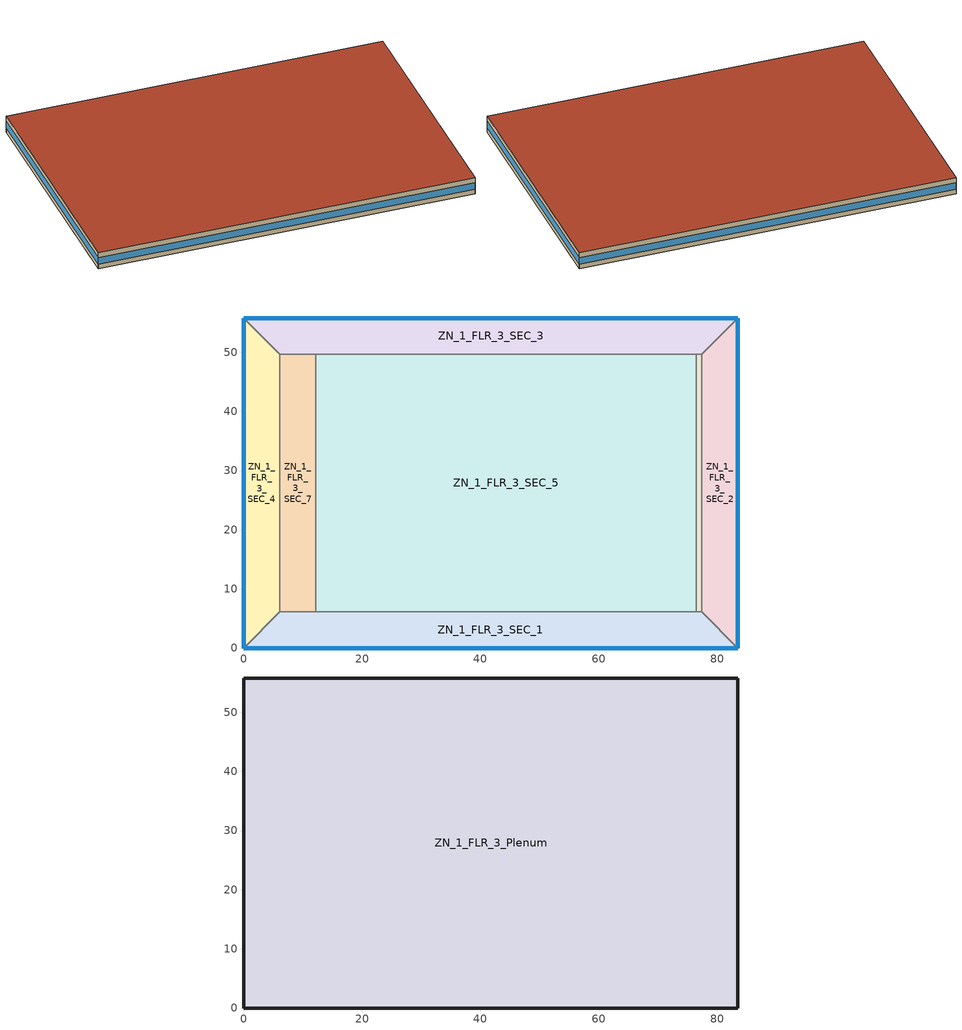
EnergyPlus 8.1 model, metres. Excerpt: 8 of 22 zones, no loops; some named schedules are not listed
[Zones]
ZN_1_FLR_3_SEC_1
 floor adiabatic (int_slab_floor): 77.42,6.1 83.52,0 0,0 6.1,6.1 z15.85
 wall outside (nonres_ext_wall): 0,0 83.52,0 z15.85:18.59
 wall to ZN_1_FLR_3_SEC_2 (int_wall): 83.52,0 77.42,6.1 z15.85:18.59
 wall to ZN_1_FLR_3_SEC_4 (int_wall): 6.1,6.1 0,0 z15.85:18.59
 wall to ZN_1_FLR_3_SEC_6 (int_wall): 77.42,6.1 76.5,6.1 z15.85:18.59
 wall to ZN_1_FLR_3_SEC_7 (int_wall): 12.19,6.1 6.1,6.1 z15.85:18.59
 wall to ZN_1_FLR_3_SEC_5 (int_wall): 76.5,6.1 12.19,6.1 z15.85:18.59
 window (SimpleWindow): 0.05,0 83.47,0 z16.95:18.54
 ceiling to ZN_1_FLR_3_Plenum (DropCeiling): 0,0 83.52,0 77.42,6.1 6.1,6.1 z18.59
ZN_1_FLR_3_SEC_2
 floor adiabatic (int_slab_floor): 83.52,55.78 83.52,0 77.42,6.1 77.42,49.68 z15.85
 wall outside (nonres_ext_wall): 83.52,0 83.52,55.78 z15.85:18.59
 wall to ZN_1_FLR_3_SEC_3 (int_wall): 83.52,55.78 77.42,49.68 z15.85:18.59
 wall to ZN_1_FLR_3_SEC_6 (int_wall): 77.42,49.68 77.42,6.1 z15.85:18.59
 window (SimpleWindow): 83.52,0.05 83.52,55.73 z16.95:18.54
 ceiling to ZN_1_FLR_3_Plenum (DropCeiling): 77.42,49.68 77.42,6.1 83.52,0 83.52,55.78 z18.59
ZN_1_FLR_3_SEC_3
 floor adiabatic (int_slab_floor): 83.52,55.78 77.42,49.68 6.1,49.68 0,55.78 z15.85
 wall outside (nonres_ext_wall): 83.52,55.78 0,55.78 z15.85:18.59
 wall to ZN_1_FLR_3_SEC_4 (int_wall): 0,55.78 6.1,49.68 z15.85:18.59
 wall to ZN_1_FLR_3_SEC_7 (int_wall): 6.1,49.68 12.19,49.68 z15.85:18.59
 wall to ZN_1_FLR_3_SEC_6 (int_wall): 76.5,49.68 77.42,49.68 z15.85:18.59
 wall to ZN_1_FLR_3_SEC_5 (int_wall): 12.19,49.68 76.5,49.68 z15.85:18.59
 window (SimpleWindow): 83.47,55.78 0.05,55.78 z16.95:18.54
 ceiling to ZN_1_FLR_3_Plenum (DropCeiling): 0,55.78 6.1,49.68 77.42,49.68 83.52,55.78 z18.59
ZN_1_FLR_3_SEC_4
 floor adiabatic (int_slab_floor): 6.1,49.68 6.1,6.1 0,0 0,55.78 z15.85
 wall outside (nonres_ext_wall): 0,55.78 0,0 z15.85:18.59
 wall to ZN_1_FLR_3_SEC_7 (int_wall): 6.1,6.1 6.1,49.68 z15.85:18.59
 window (SimpleWindow): 0,55.73 0,0.05 z16.95:18.54
 ceiling to ZN_1_FLR_3_Plenum (DropCeiling): 0,55.78 0,0 6.1,6.1 6.1,49.68 z18.59
ZN_1_FLR_3_SEC_5
 floor adiabatic (int_slab_floor): 76.5,49.68 76.5,6.1 12.19,6.1 12.19,49.68 z15.85
 wall inside (int_wall): 12.19,6.1 76.5,6.1 / 76.5,49.68 12.19,49.68 z15.85:18.59
 wall to ZN_1_FLR_3_SEC_6 (int_wall): 76.5,6.1 76.5,49.68 z15.85:18.59
 wall to ZN_1_FLR_3_SEC_7 (int_wall): 12.19,49.68 12.19,6.1 z15.85:18.59
 ceiling to ZN_1_FLR_3_Plenum (DropCeiling): 12.19,49.68 12.19,6.1 76.5,6.1 76.5,49.68 z18.59
ZN_1_FLR_3_SEC_6
 floor adiabatic (int_slab_floor): 77.42,49.68 77.42,6.1 76.5,6.1 76.5,49.68 z15.85
 ceiling to ZN_1_FLR_3_Plenum (DropCeiling): 76.5,49.68 76.5,6.1 77.42,6.1 77.42,49.68 z18.59
ZN_1_FLR_3_SEC_7
 floor adiabatic (int_slab_floor): 12.19,49.68 12.19,6.1 6.1,6.1 6.1,49.68 z15.85
 ceiling to ZN_1_FLR_3_Plenum (DropCeiling): 6.1,49.68 6.1,6.1 12.19,6.1 12.19,49.68 z18.59
ZN_1_FLR_3_Plenum
 wall outside (nonres_ext_wall): 0,0 83.52,0 83.52,55.78 0,55.78 0,0 z18.59:19.81
 roof outside (nonres_roof): 0,55.78 0,0 83.52,0 83.52,55.78 z19.81
[Building]
LargeOffice: North Axis {deg}=0; Terrain=City; Loads Convergence Tolerance Value=0.04; Temperature Convergence Tolerance Value {deltaC}=0.2; Solar Distribution=FullInteriorAndExterior; Maximum Number of Warmup Days=25; Minimum Number of Warmup Days=6
[Site:Location]
Site:Location=Atlanta Hartsfield Intl Ap_GA_USA Design_Conditions; Latitude {N+ S-}=33.63; Longitude {W- E+}=-84.43; Time Zone Relative to GMT {GMT+/-}=-5; Elevation {m}=308
[SizingPeriod:DesignDay] Day of Month=21; Dry-Bulb Temperature Range Modifier Type=DefaultMultipliers; Humidity Condition Type=Wetbulb; Barometric Pressure {Pa}=97679; Rain {Yes/No}=No; Snow on ground {Yes/No}=No; Daylight Savings Time Indicator=No
Name | Month | Day Type | Maximum Dry-Bulb Temperature {C} | Daily Dry-Bulb Temperature Range {C} | Wetbulb at Maximum Dry-Bulb {C} | Wind Speed {m/s} design conditions vs. traditional 6.71 m/s (15 mph) | Wind Direction {Degrees; N=0, S=180} | Solar Model Indicator | Clearness {0.0 to 1.1} | Wind Speed {m/s} design conditions vs. traditional 3.35 m/s (7mph) | ASHRAE Clear Sky Optical Depth for Beam Irradiance (taub) | ASHRAE Clear Sky Optical Depth for Diffuse Irradiance (taud)
Atlanta Hartsfield Intl Ap Ann Htg 99.6% Condns DB | 1 | WinterDesignDay | -6.3 | 0 | -6.3 | 5.3 | 320 | ASHRAEClearSky | 0
Atlanta Hartsfield Intl Ap Ann Clg .4% Condns DB=>MWB | 7 | SummerDesignDay | 34.4 | 9.5 | 23.5 |  | 300 | ASHRAETau |  | 4 | 0.556 | 1.779
[Site:WaterMainsTemperature]
Calculation Method=Correlation; Annual Average Outdoor Air Temperature {C}=16.6; Maximum Difference In Monthly Average Outdoor Air Temperatures {deltaC}=22.5
[Material]
Name | Roughness | Thickness {m} | Conductivity {W/m-K} | Density {kg/m3} | Specific Heat {J/kg-K} | Thermal Absorptance | Solar Absorptance | Visible Absorptance | Absorptance:Thermal | Absorptance:Solar | Absorptance:Visible
Std Wood 6inch | MediumSmooth | 0.15 | 0.12 | 540 | 1210 | 0.9 | 0.7 | 0.7
AC02 Acoustic Ceiling | MediumSmooth | 0.0127 | 0.057 | 288 | 1339 | 0.9 | 0.7 | 0.2
F08 Metal surface | Smooth | 0.0008 | 45.28 | 7824 | 500
F13 Built-up roofing | Rough | 0.0095 | 0.16 | 1120 | 1460 |  |  |  | 0.9 | 0.7
G01 13mm gypsum board | Smooth | 0.0127 | 0.16 | 800 | 1090 |  |  |  | 0.9 | 0.7 | 0.5
200mm Normalweight concrete wall | MediumRough | 0.2032 | 2.31 | 2322 | 832
100mm Normalweight concrete floor | MediumRough | 0.1016 | 2.31 | 2322 | 832
[Material:NoMass]
CP02 CARPET PAD: VeryRough, 0.21648, 0.9, 0.7, 0.8
Nonres_Roof_Insulation: MediumSmooth, 2.59654, 0.9, 0.7, 0.7
Nonres_Exterior_Wall_Insulation: MediumSmooth, 0.849827, 0.9, 0.7, 0.7
[Construction]
InteriorFurnishings: Std Wood 6inch
DropCeiling: AC02 Acoustic Ceiling
int_wall: G01 13mm gypsum board, G01 13mm gypsum board
int_slab_floor: 100mm Normalweight concrete floor, CP02 CARPET PAD
nonres_roof: F13 Built-up roofing, Nonres_Roof_Insulation, F08 Metal surface
nonres_ext_wall: 200mm Normalweight concrete wall, Nonres_Exterior_Wall_Insulation, G01 13mm gypsum board
SimpleWindow: SimpleWindowLayer
[WindowMaterial:SimpleGlazingSystem]
SimpleWindowLayer: U-Factor {W/m2-K}=3.24; Solar Heat Gain Coefficient=0.39; Visible Transmittance=0.495
[WindowMaterial:Blind]
BLIND WITH MEDIUM REFLECTIVITY SLATS: Slat Orientation=Horizontal; Slat Width {m}=0.025; Slat Separation {m}=0.01875; Slat Thickness {m}=0.001; Slat Angle {deg}=45; Slat Conductivity {W/m-K}=0.9; Slat Beam Solar Transmittance=0; Front Side Slat Beam Solar Reflectance=0.5; Back Side Slat Beam Solar Reflectance=0.5; Slat Diffuse Solar Transmittance=0; Front Side Slat Diffuse Solar Reflectance=0.5; Back Side Slat Diffuse Solar Reflectance=0.5; Slat Beam Visible Transmittance=0; Front Side Slat Beam Visible Reflectance=0.5; Back Side Slat Beam Visible Reflectance=0.5; Slat Diffuse Visible Transmittance=0; Front Side Slat Diffuse Visible Reflectance=0.5; Back Side Slat Diffuse Visible Reflectance=0.5; Slat Infrared Hemispherical Transmittance=0; Front Side Slat Infrared Hemispherical Emissivity=0.9; Back Side Slat Infrared Hemispherical Emissivity=0.9; Blind to Glass Distance {m}=0.05; Blind Top Opening Multiplier=0.5; Blind Bottom Opening Multiplier=0.5; Blind Left Side Opening Multiplier=0.5; Blind Right Side Opening Multiplier=0.5
[WindowProperty:ShadingControl]
Interior bind glare control: Shading Type=InteriorBlind; Shading Control Type=OnIfHighGlare; Glare Control Is Active=YES; Shading Device Material=BLIND WITH MEDIUM REFLECTIVITY SLATS
[Zone] Multiplier=1; Ceiling Height {m}=autocalculate; Volume {m3}=autocalculate; Floor Area {m2}=autocalculate
Name | Type | Part of Total Floor Area
ZN_1_FLR_3_SEC_1; ZN_1_FLR_3_SEC_2; ZN_1_FLR_3_SEC_3; ZN_1_FLR_3_SEC_4; ZN_1_FLR_3_SEC_5 | 1 | Yes
ZN_1_FLR_3_SEC_6; ZN_1_FLR_3_SEC_7 |  | Yes
ZN_1_FLR_3_Plenum |  | No
[InternalMass] Construction=InteriorFurnishings
Name | Zone | Surface Area {m2}
ZN_1_FLR_3_SEC_1 Internal Mass | ZN_1_FLR_3_SEC_1 | 943.9
ZN_1_FLR_3_SEC_2 Internal Mass | ZN_1_FLR_3_SEC_2 | 605.7
ZN_1_FLR_3_SEC_3 Internal Mass | ZN_1_FLR_3_SEC_3 | 943.9
ZN_1_FLR_3_SEC_4 Internal Mass | ZN_1_FLR_3_SEC_4 | 605.7
ZN_1_FLR_3_SEC_5 Internal Mass | ZN_1_FLR_3_SEC_5 | 5606.3
ZN_1_FLR_3_SEC_7 Internal Mass | ZN_1_FLR_3_SEC_7 | 531.4
ZN_1_FLR_3_SEC_6 Internal Mass | ZN_1_FLR_3_SEC_6 | 79.7
[GroundHeatTransfer:Control]
GTP Control: Run Basement Preprocessor=No; Run Slab Preprocessor=Yes
[GroundHeatTransfer:Slab:Materials]
NMAT: Number of materials=2; ALBEDO: Surface Albedo: No Snow=0.16; ALBEDO: Surface Albedo: Snow=0.4; EPSLW: Surface Emissivity: No Snow=0.95; EPSLW: Surface Emissivity: Snow=0.95; Z0: Surface Roughness: No Snow {cm}=0.75; Z0: Surface Roughness: Snow {cm}=0.05; HIN: Indoor HConv: Downward Flow {W/m2-K}=6; HIN: Indoor HConv: Upward {W/m2-K}=9
[GroundHeatTransfer:Slab:MatlProps]
RHO: Slab Material density {kg/m3}=2322; RHO: Soil Density {kg/m3}=1200; CP: Slab CP {J/kg-K}=832; CP: Soil CP {J/kg-K}=1200; TCON: Slab k {W/m-K}=2.31; TCON: Soil k {W/m-K}=1
[GroundHeatTransfer:Slab:BoundConds]
EVTR: Is surface evapotranspiration modeled=FALSE; FIXBC: is the lower boundary at a fixed temperature=TRUE; TDEEPin {C}=10; USRHflag: Is the ground surface h specified by the user?=False
[GroundHeatTransfer:Slab:BldgProps]
IYRS: Number of years to iterate=10; Shape: Slab shape=0; HBLDG: Building height {m}=11.88; TIN1: January Indoor Average Temperature Setpoint {C}=21.111; TIN2: February Indoor Average Temperature Setpoint {C}=21.111; TIN3: March Indoor Average Temperature Setpoint {C}=21.111; TIN4: April Indoor Average Temperature Setpoint {C}=21.111; TIN5: May Indoor Average Temperature Setpoint {C}=21.111; TIN6: June Indoor Average Temperature Setpoint {C}=23.889; TIN7: July Indoor Average Temperature Setpoint {C}=23.889; TIN8: August Indoor Average Temperature Setpoint {C}=23.889; TIN9: September Indoor Average Temperature Setpoint {C}=23.889; TIN10: October Indoor Average Temperature Setpoint {C}=21.111; TIN11: November Indoor Average Temperature Setpoint {C}=21.111; TIN12: December Indoor Average Temperature Setpoint {C}=21.111; TINAmp: Daily Indoor sine wave variation amplitude {deltaC}=0; ConvTol: Convergence Tolerance=0.1
[GroundHeatTransfer:Slab:Insulation]
RINS: R value of under slab insulation {m2-K/W}=0; DINS: Width of strip of under slab insulation {m}=0; RVINS: R value of vertical insulation {m2-K/W}=0; ZVINS: Depth of vertical insulation {m}=0.2; IVINS: Flag: Is there vertical insulation=0
[GroundHeatTransfer:Slab:EquivalentSlab]
APRatio: The area to perimeter ratio for this slab {m}=16.72; SLABDEPTH: Thickness of slab on grade {m}=0.2032; CLEARANCE: Distance from edge of slab to domain edge {m}=15; ZCLEARANCE: Distance from bottom of slab to domain bottom {m}=15
[People] Number of People Calculation Method=Area/Person; Fraction Radiant=0.3; Sensible Heat Fraction=AUTOCALCULATE; Activity Level Schedule=ACTIVITY_SCH; Enable ASHRAE 55 Comfort Warnings=No; Mean Radiant Temperature Calculation Type=ZoneAveraged; Work Efficiency Schedule=WORK_EFF_SCH; Clothing Insulation Calculation Method=ClothingInsulationSchedule; Clothing Insulation Schedule=CLOTHING_SCH; Air Velocity Schedule=AIR_VELO_SCH; Thermal Comfort Model 1 Type=FANGER
Name | Zone or ZoneList | Number of People Schedule | Zone Floor Area per Person {m2/person}
ZN_1_FLR_3_SEC_1 People | ZN_1_FLR_3_SEC_1 | BLDG_OCC_SCH | 18
ZN_1_FLR_3_SEC_2 People | ZN_1_FLR_3_SEC_2 | BLDG_OCC_SCH | 18
ZN_1_FLR_3_SEC_3 People | ZN_1_FLR_3_SEC_3 | BLDG_OCC_SCH | 18
ZN_1_FLR_3_SEC_4 People | ZN_1_FLR_3_SEC_4 | BLDG_OCC_SCH | 18
ZN_1_FLR_3_SEC_5 People | ZN_1_FLR_3_SEC_5 | BLDG_OCC_SCH | 18
ZN_1_FLR_3_SEC_7 People | ZN_1_FLR_3_SEC_7 | FLR3_CONF_OCC_SCH | 2
[Lights] Schedule=BLDG_LIGHT_SCH_Base; Design Level Calculation Method=Watts/Area; Watts per Zone Floor Area {W/m2}=14.34; Return Air Fraction=0; Fraction Radiant=0; Fraction Visible=0.2; Fraction Replaceable=1; Return Air Fraction Calculated from Plenum Temperature=No
Name | Zone or ZoneList
ZN_1_FLR_3_SEC_1_Lights | ZN_1_FLR_3_SEC_1
ZN_1_FLR_3_SEC_2_Lights | ZN_1_FLR_3_SEC_2
ZN_1_FLR_3_SEC_3_Lights | ZN_1_FLR_3_SEC_3
ZN_1_FLR_3_SEC_4_Lights | ZN_1_FLR_3_SEC_4
ZN_1_FLR_3_SEC_5_Lights | ZN_1_FLR_3_SEC_5
ZN_1_FLR_3_SEC_7_Lights | ZN_1_FLR_3_SEC_7
ZN_1_FLR_3_SEC_6_Lights | ZN_1_FLR_3_SEC_6
[ElectricEquipment] Design Level Calculation Method=Watts/Area; Fraction Latent=0; Fraction Radiant=0.5; Fraction Lost=0
Name | Zone or ZoneList | Schedule | Watts per Zone Floor Area {W/m2}
ZN_1_FLR_3_SEC_1_MiscPlug_Equip_Equip | ZN_1_FLR_3_SEC_1 | BLDG_EQUIP_SCH_Base | 8.1
ZN_1_FLR_3_SEC_2_MiscPlug_Equip_Equip | ZN_1_FLR_3_SEC_2 | BLDG_EQUIP_SCH_Base | 8.1
ZN_1_FLR_3_SEC_3_MiscPlug_Equip_Equip | ZN_1_FLR_3_SEC_3 | BLDG_EQUIP_SCH_Base | 8.1
ZN_1_FLR_3_SEC_4_MiscPlug_Equip_Equip | ZN_1_FLR_3_SEC_4 | BLDG_EQUIP_SCH_Base | 8.1
ZN_1_FLR_3_SEC_5_MiscPlug_Equip_Equip | ZN_1_FLR_3_SEC_5 | BLDG_EQUIP_SCH_Base | 8.1
ZN_1_FLR_3_SEC_7_MiscPlug_Equip_Equip | ZN_1_FLR_3_SEC_7 | BLDG_EQUIP_SCH_Base | 8.1
ZN_1_FLR_3_SEC_6_MiscPlug_Equip_Equip | ZN_1_FLR_3_SEC_6 | DataCenter_Plug_SCH | 270
[Daylighting:Controls] Total Daylighting Reference Points=1; Z-Coordinate of First Reference Point {m}=0.9; Fraction of Zone Controlled by First Reference Point=0.8; Fraction of Zone Controlled by Second Reference Point=0; Illuminance Setpoint at First Reference Point {lux}=300; Illuminance Setpoint at Second Reference Point {lux}=300; Lighting Control Type=1; Maximum Allowable Discomfort Glare Index=22; Minimum Input Power Fraction for Continuous Dimming Control=0.1; Minimum Light Output Fraction for Continuous Dimming Control=0.1; Number of Stepped Control Steps=0; Probability Lighting will be Reset When Needed in Manual Stepped Control=1; Availability Schedule=ALWAYS_OFF
Name | X-Coordinate of First Reference Point {m} | Y-Coordinate of First Reference Point {m} | Glare Calculation Azimuth Angle of View Direction Clockwise from Zone y-Axis {deg}
ZN_1_FLR_3_SEC_1 | 41.7576 | 4.1 | 180
ZN_1_FLR_3_SEC_2 | -47.2878 | 27.8892 | 90
ZN_1_FLR_3_SEC_3 | 35.6616 | -26.6903 | 0
ZN_1_FLR_3_SEC_4 | 4.1 | 27.8892 | 270
[ZoneInfiltration:DesignFlowRate] Schedule=INFIL_SCH_Base; Design Flow Rate Calculation Method=Flow/ExteriorWallArea; Flow per Exterior Surface Area {m3/s-m2}=0.00048; Constant Term Coefficient=0; Temperature Term Coefficient=0; Velocity Term Coefficient=0.224; Velocity Squared Term Coefficient=0
Name | Zone or ZoneList
ZN_1_FLR_3_SEC_1_Infiltration | ZN_1_FLR_3_SEC_1
ZN_1_FLR_3_SEC_2_Infiltration | ZN_1_FLR_3_SEC_2
ZN_1_FLR_3_SEC_3_Infiltration | ZN_1_FLR_3_SEC_3
ZN_1_FLR_3_SEC_4_Infiltration | ZN_1_FLR_3_SEC_4
ZN_1_FLR_3_SEC_5_Infiltration | ZN_1_FLR_3_SEC_5
ZN_1_FLR_3_SEC_7_Infiltration | ZN_1_FLR_3_SEC_7
ZN_1_FLR_3_Plenum_Infiltration | ZN_1_FLR_3_Plenum
ZN_1_FLR_3_SEC_6_Infiltration | ZN_1_FLR_3_SEC_6
[Exterior:Lights] Schedule=ALWAYS_ON; Control Option=AstronomicalClock
Name | Design Level {W}
ParkingLot_Lights | 23516
OtherExterior_Lights | 10124
[Exterior:FuelEquipment] Fuel Use Type=Electricity
Name | Schedule | Design Level {W}
Elevators | BLDG_ELEVATORS | 59648
Elevators_Lights_Fan | ELEV_LIGHT_FAN_SCH_Base | 648
[AirLoopHVAC:ReturnPlenum]
ZN_1_FLR_3_Return_Plenum: Zone=ZN_1_FLR_3_Plenum
[EnergyManagementSystem:Sensor]
Name | Output:Variable or Output:Meter Index Key | Output:Variable or Output:Meter
HVAC_Sch_Status | HVACOperationSchd | Schedule Value
VAV1_CoolC_TempSP | VAV_1_CoolC 1-VAV_1_FanNode | System Node Setpoint Temperature
VAV2_CoolC_TempSP | VAV_2_CoolC 1-VAV_2_FanNode | System Node Setpoint Temperature
VAV3_CoolC_TempSP | VAV_3_CoolC 1-VAV_3_FanNode | System Node Setpoint Temperature
CPP_Event_Sensor | DR_Event | Schedule Value
Demand | * | Electricity:Facility
VAV1_FlowSensor | VAV_1 Supply Equipment Outlet Node | System Node Mass Flow Rate
VAV2_FlowSensor | VAV_2 Supply Equipment Outlet Node | System Node Mass Flow Rate
VAV3_FlowSensor | VAV_3 Supply Equipment Outlet Node | System Node Mass Flow Rate
PrevFlow1_S | PreviousFlow1 | Schedule Value
PrevFlow2_S | PreviousFlow2 | Schedule Value
PrevFlow3_S | PreviousFlow3 | Schedule Value
[EnergyManagementSystem:Program]
DR_Post_Process: SET DR_Demand = 0; SET DR_Pre_Demand=0; SET DR_Post_Demand=0; IF CPP_Event_Sensor==1; SET DR_Demand = Demand*12/3600; ENDIF; IF CPP_Event_Sensor>0; SET DR_FullDay = Demand*12 /3600; ENDIF
PumpRunCtl: SET Pump_Sch_Actuator = NULL; IF HVAC_Sch_Status == 0; IF VAV_1_Run_Status > 0 || VAV_2_Run_Status > 0 || VAV_3_Run_Status > 0; SET Pump_Sch_Actuator = 1; ENDIF; ENDIF
LeakageHeat_Main: SET HW_Flow = 0; IF VAV1_Sec1_Htg > 0 || VAV1_Sec2_Htg > 0 || VAV1_Sec3_Htg > 0; SET HW_Flow = 1; ENDIF; IF VAV1_Sec4_Htg > 0 || VAV1_Sec5_Htg > 0; SET HW_Flow = 1; ENDIF; IF VAV2_Sec1_Htg > 0 || VAV2_Sec2_Htg > 0 || VAV2_Sec3_Htg > 0; SET HW_Flow = 1; ENDIF; IF VAV2_Sec4_Htg > 0 || VAV2_Sec5_Htg > 0; SET HW_Flow = 1; ENDIF; IF VAV3_Sec1_Htg > 0 || VAV3_Sec2_Htg > 0 || VAV3_Sec3_Htg > 0; SET HW_Flow = 1; ENDIF; IF VAV3_Sec4_Htg > 0 || VAV3_Sec5_Htg > 0 || VAV3_Sec7_Htg > 0; SET HW_Flow = 1; ENDIF; IF HW_Flow == 1; IF VAV1_MA_Temp < VAV1_CoolC_TempSP; SET VAV1_HeatC_TempSP = VAV1_CoolC_TempSP; ELSE; SET VAV1_HeatC_TempSP = VAV1_MA_Temp + 2; ENDIF; IF VAV2_MA_Temp < VAV2_CoolC_TempSP; SET VAV2_HeatC_TempSP = VAV2_CoolC_TempSP; ELSE; SET VAV2_HeatC_TempSP = VAV2_MA_Temp + 2; ENDIF; IF VAV3_MA_Temp < VAV3_CoolC_TempSP; SET VAV3_HeatC_TempSP = VAV3_CoolC_TempSP; ELSE; SET VAV3_HeatC_TempSP = VAV3_MA_Temp + 2; ENDIF; ELSE; SET VAV1_HeatC_TempSP = VAV1_CoolC_TempSP; SET VAV2_HeatC_TempSP = VAV2_CoolC_TempSP; SET VAV3_HeatC_TempSP = VAV3_CoolC_TempSP; ENDIF
PumpRunCtl2: IF CH2_Status==0; SET Chiller2PumpStatus = 0; SET Chiller2PumpFlow = 0; ELSE; SET Chiller2PumpStatus = 1; SET Chiller2PumpFlow = Chiller2PumpDesignFlow; ENDIF; IF B2_Status==0; SET Boiler2PumpStatus=0; SET Boiler2PumpFlow=0; ELSE; SET Boiler2PumpStatus = 1; SET Boiler2PumpFlow = Boiler2PumpDesignFlow; ENDIF; IF CH1_Status>0; SET Pump_Sch_Actuator2 = 1; ELSE; SET Pump_Sch_Actuator2= 0; ENDIF
DR_CHWT_Reset: SET PrevFlow1=PrevFlow1_S; SET PrevFlow2=PrevFlow2_S; SET PrevFlow3=PrevFlow3_S; IF CPP_Event_Sensor==1; SET CHWT_Reset = 10; SET VAV1_FlowReset = PrevFlow1; SET VAV2_FlowReset = PrevFlow2; SET VAV3_FlowReset = PrevFlow3; Else; SET CHWT_Reset = Null; SET VAV1_FlowReset = NULL; SET VAV2_FlowReset = NULL; SET VAV3_FlowReset = NULL; Endif
SetPrevFlow: SET PrevFlow1_A= VAV1_FlowSensor; SET PrevFlow2_A= VAV2_FlowSensor; SET PrevFlow3_A= VAV3_FlowSensor
[EnergyManagementSystem:ProgramCallingManager]
DR_Post_Process_Manager: EndOfSystemTimestepAfterHVACReporting; DR_Post_Process
LeakageHeat_Manager: AfterPredictorAfterHVACManagers; LeakageHeat_Main
PumpRunCtl_Manager: InsideHVACSystemIterationLoop; PumpRunCtl
PumpRunCtl_Manager_New: InsideHVACSystemIterationLoop; PumpRunCtl2
DR_CHWT_ResetManager: AfterPredictorBeforeHVACManagers; DR_CHWT_Reset
PrevFlowMan: EndOfSystemTimestepAfterHVACReporting; SetPrevFlow
[EnergyManagementSystem:OutputVariable] Type of Data in Variable=Averaged; Update Frequency=SystemTimestep; EMS Program or Subroutine=DR_Post_Process
Name | EMS Variable
DR_Demand | DR_Demand
DR_FullDay | DR_FullDay
[EnergyManagementSystem:Actuator]
Name | Actuated Component Unique | Actuated Component Type | Actuated Component Control Type
Pump_Sch_Actuator | PumpOperationSchd | Schedule:Compact | Schedule Value
Pump_Sch_Actuator2 | PumpOperationSchd2 | Schedule:Compact | Schedule Value
Pump_Sch_Actuator3 | PumpOperationSchd3 | Schedule:Compact | Schedule Value
CHWT_Reset | CoolSys1 Loop Setpoint Sched | Schedule:Compact | Schedule Value
PrevFlow1_A | PreviousFlow1 | Schedule:Constant | Schedule value
